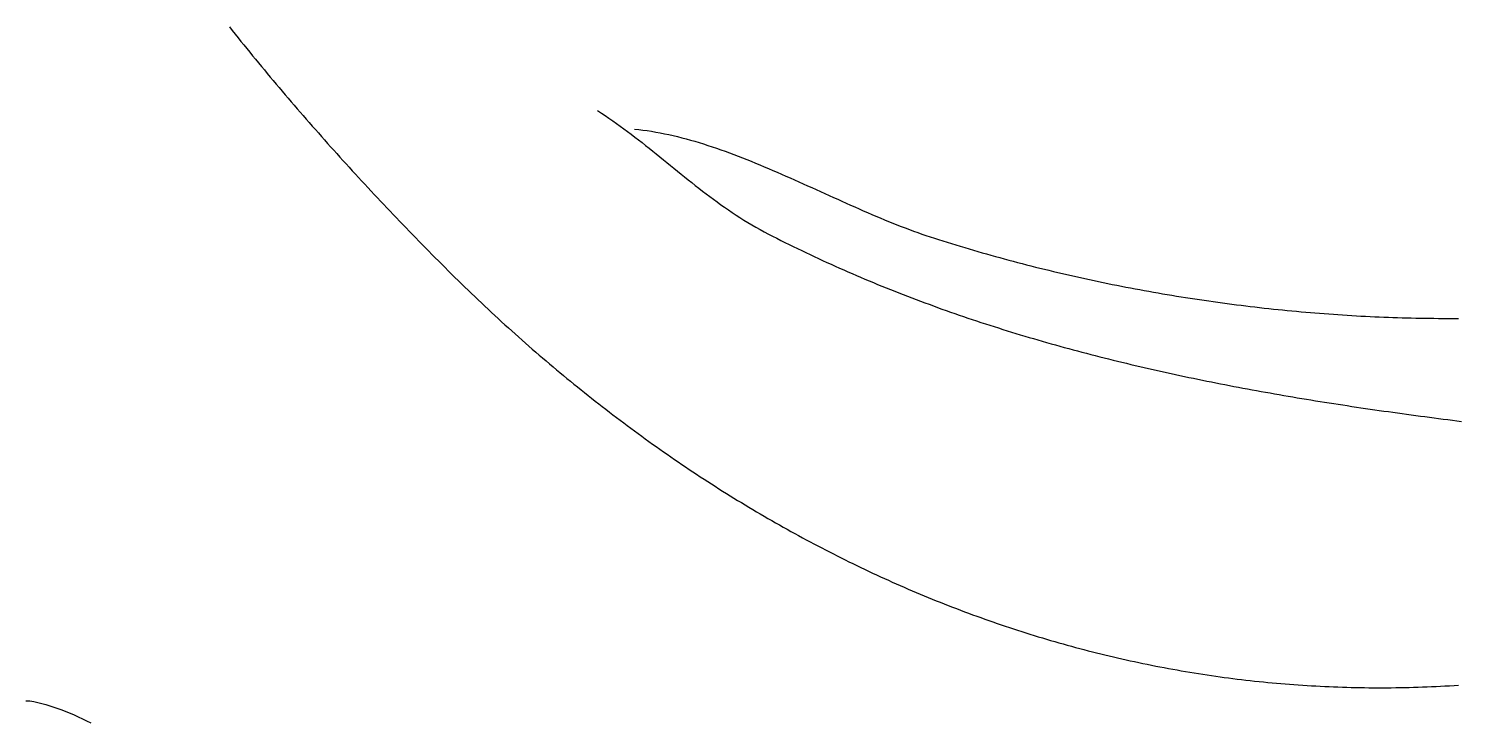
# Model space of a CAD drawing. Header units: millimetres. Extents: x 60 to 2307, y 40 to 1509.
# Drawn here: x 1183.9 to 1493.2, y 867.5 to 1017.8 of the extents above; entities that cross this region are included whole.
import ezdxf

# ---------------------------------------------------------------- set-up
doc = ezdxf.new("R2010")
doc.units = ezdxf.units.MM
doc.layers.add('0_0_0', color=3, linetype='Continuous')

msp = doc.modelspace()

# ---------------------------------------------------------------- linework, layer by layer
at = {"layer": '0_0_0'}
for points in [[(1227.3116, 1018.099), (1227.9371, 1017.3161), (1228.5639, 1016.5345), (1229.1917, 1015.7541), (1229.8208, 1014.9751), (1230.4509, 1014.1972), (1231.0823, 1013.4207), (1231.7148, 1012.6453), (1232.3485, 1011.8712), (1232.9833, 1011.0984), (1233.6193, 1010.3267), (1234.2565, 1009.5563), (1234.8948, 1008.7871), (1235.5343, 1008.0191), (1236.175, 1007.2522), (1236.8169, 1006.4866), (1237.46, 1005.7222), (1238.1042, 1004.9589), (1238.7496, 1004.1968), (1239.3962, 1003.4358), (1240.044, 1002.676), (1240.693, 1001.9174), (1241.3432, 1001.1598), (1241.9946, 1000.4035), (1242.6472, 999.6482), (1243.301, 998.8941), (1243.956, 998.141), (1244.6122, 997.3891), (1245.2696, 996.6383), (1245.9282, 995.8885), (1246.588, 995.1399), (1247.2491, 994.3923), (1247.9113, 993.6457), (1248.5748, 992.9003), (1249.2395, 992.1559), (1249.9054, 991.4125), (1250.5725, 990.6702), (1251.2409, 989.9289), (1251.9105, 989.1887), (1252.5813, 988.4494), (1253.2534, 987.7112), (1253.9267, 986.974), (1254.6012, 986.2378), (1255.277, 985.5025), (1255.954, 984.7683), (1256.6323, 984.035), (1257.3118, 983.3027), (1257.9926, 982.5713), (1258.6746, 981.841), (1259.3578, 981.1115), (1260.0424, 980.383), (1260.7282, 979.6555), (1261.4152, 978.9288), (1262.1035, 978.2031), (1262.7931, 977.4783), (1263.4839, 976.7544), (1264.176, 976.0314), (1264.8694, 975.3093), (1265.564, 974.5881), (1266.26, 973.8678), (1266.9572, 973.1483), (1267.6556, 972.4297), (1268.3554, 971.7119), (1269.0565, 970.995), (1269.7588, 970.279), (1270.4624, 969.5638), (1271.1673, 968.8494), (1271.8735, 968.1358), (1272.581, 967.423), (1273.2898, 966.7111), (1274, 966), (1274.7097, 965.292), (1275.4209, 964.5863), (1276.1335, 963.883), (1276.8474, 963.1819), (1277.5626, 962.4832), (1278.2793, 961.7868), (1278.9973, 961.0927), (1279.7166, 960.401), (1280.4373, 959.7115), (1281.1594, 959.0245), (1281.8828, 958.3398), (1282.6076, 957.6574), (1283.3337, 956.9774), (1284.0611, 956.2998), (1284.7899, 955.6245), (1285.52, 954.9517), (1286.2515, 954.2812), (1286.9843, 953.6131), (1287.7184, 952.9474), (1288.4539, 952.2841), (1289.1906, 951.6232), (1289.9287, 950.9647), (1290.6681, 950.3086), (1291.4089, 949.655), (1292.1509, 949.0038), (1292.8943, 948.355), (1293.6389, 947.7087), (1294.3849, 947.0648), (1295.1322, 946.4234), (1295.8808, 945.7844), (1296.6306, 945.1479), (1297.3818, 944.5138), (1298.1343, 943.8823), (1298.888, 943.2532), (1299.6431, 942.6266), (1300.3994, 942.0025), (1301.157, 941.3809), (1301.9159, 940.7618), (1302.6761, 940.1452), (1303.4375, 939.5312), (1304.2002, 938.9196), (1304.9642, 938.3106), (1305.7295, 937.7041), (1306.496, 937.1002), (1307.2638, 936.4988), (1308.0328, 935.8999), (1308.8031, 935.3036), (1309.5747, 934.7099), (1310.3475, 934.1187), (1311.1215, 933.5301), (1311.8968, 932.9441), (1312.6734, 932.3607), (1313.4512, 931.7798), (1314.2302, 931.2016), (1315.0105, 930.626), (1315.792, 930.0529), (1316.5747, 929.4825), (1317.3586, 928.9147), (1318.1438, 928.3495), (1318.9302, 927.787), (1319.7179, 927.2271), (1320.5067, 926.6698), (1321.2968, 926.1152), (1322.088, 925.5632), (1322.8805, 925.0139), (1323.6742, 924.4672), (1324.4691, 923.9232), (1325.2652, 923.3819), (1326.0625, 922.8433), (1326.861, 922.3074), (1327.6607, 921.7741), (1328.4616, 921.2436), (1329.2637, 920.7158), (1330.067, 920.1906), (1330.8714, 919.6682), (1331.677, 919.1485), (1332.4839, 918.6316), (1333.2918, 918.1174), (1334.101, 917.6059), (1334.9114, 917.0971), (1335.7229, 916.5911), (1336.5355, 916.0879), (1337.3494, 915.5874), (1338.1644, 915.0897), (1338.9805, 914.5948), (1339.7978, 914.1026), (1340.6163, 913.6132), (1341.4359, 913.1266), (1342.2567, 912.6428), (1343.0786, 912.1619), (1343.9017, 911.6837), (1344.7259, 911.2083), (1345.5512, 910.7358), (1346.3777, 910.266), (1347.2053, 909.7991), (1348.034, 909.3351), (1348.8639, 908.8739), (1349.6949, 908.4155), (1350.527, 907.96), (1351.3602, 907.5073), (1352.1946, 907.0575), (1353.03, 906.6106), (1353.8666, 906.1665), (1354.7043, 905.7254), (1355.5431, 905.2871), (1356.383, 904.8517), (1357.224, 904.4192), (1358.0661, 903.9896), (1358.9093, 903.5629), (1359.7536, 903.1392), (1360.5989, 902.7184), (1361.4454, 902.3004), (1362.293, 901.8855), (1363.1416, 901.4734), (1363.9914, 901.0643), (1364.8422, 900.6582), (1365.694, 900.255), (1366.547, 899.8548), (1367.401, 899.4575), (1368.2561, 899.0632), (1369.1123, 898.6719), (1369.9695, 898.2836), (1370.8278, 897.8982), (1371.6871, 897.5159), (1372.5475, 897.1366), (1373.409, 896.7602), (1374.2715, 896.3869), (1375.135, 896.0166), (1375.9996, 895.6493), (1376.8653, 895.2851), (1377.7319, 894.9239), (1378.5996, 894.5657), (1379.4684, 894.2106), (1380.3382, 893.8585), (1381.209, 893.5095), (1382.0808, 893.1636), (1382.9537, 892.8207), (1383.8276, 892.4809), (1384.7025, 892.1441), (1385.5784, 891.8105), (1386.4553, 891.48), (1387.3333, 891.1525), (1388.2122, 890.8282), (1389.0922, 890.507), (1389.9732, 890.1888), (1390.8551, 889.8739), (1391.7381, 889.562), (1392.6221, 889.2533), (1393.507, 888.9477), (1394.393, 888.6452), (1395.2799, 888.3459), (1396.1678, 888.0498), (1397.0568, 887.7568), (1397.9466, 887.467), (1398.8375, 887.1803), (1399.7293, 886.8969), (1400.6222, 886.6166), (1401.5159, 886.3395), (1402.4107, 886.0656), (1403.3064, 885.7949), (1404.2031, 885.5274), (1405.1007, 885.2631), (1405.9993, 885.0021), (1406.8989, 884.7442), (1407.7994, 884.4896), (1408.7008, 884.2383), (1409.6032, 883.9901), (1410.5066, 883.7453), (1411.4109, 883.5036), (1412.3161, 883.2653), (1413.2223, 883.0302), (1414.1294, 882.7983), (1415.0374, 882.5698), (1415.9463, 882.3445), (1416.8562, 882.1225), (1417.767, 881.9038), (1418.6788, 881.6884), (1419.5914, 881.4763), (1420.505, 881.2675), (1421.4195, 881.062), (1422.3349, 880.8599), (1423.2512, 880.661), (1424.1684, 880.4656), (1425.0865, 880.2734), (1426.0055, 880.0846), (1426.9254, 879.8991), (1427.8462, 879.717), (1428.7679, 879.5383), (1429.6905, 879.3629), (1430.6139, 879.1909), (1431.5383, 879.0223), (1432.4635, 878.857), (1433.3896, 878.6952), (1434.3166, 878.5367), (1435.2445, 878.3817), (1436.1732, 878.23), (1437.1029, 878.0818), (1438.0333, 877.9369), (1438.9647, 877.7956), (1439.8969, 877.6576), (1440.83, 877.5231), (1441.7639, 877.392), (1442.6987, 877.2643), (1443.6343, 877.1401), (1444.5708, 877.0194), (1445.5081, 876.9021), (1446.4462, 876.7883), (1447.3853, 876.678), (1448.3251, 876.5712), (1449.2658, 876.4678), (1450.2073, 876.3679), (1451.1496, 876.2716), (1452.0928, 876.1787), (1453.0368, 876.0894), (1453.9816, 876.0035), (1454.9273, 875.9212), (1455.8737, 875.8424), (1456.821, 875.7672), (1457.7691, 875.6954), (1458.718, 875.6273), (1459.6677, 875.5626), (1460.6182, 875.5016), (1461.5695, 875.444), (1462.5217, 875.3901), (1463.4746, 875.3397), (1464.4283, 875.2929), (1465.3828, 875.2497), (1466.3381, 875.2101), (1467.2941, 875.1741), (1468.251, 875.1417), (1469.2086, 875.1128), (1470.1671, 875.0876), (1471.1263, 875.0661), (1472.0862, 875.0481), (1473.047, 875.0338), (1474.0085, 875.0231), (1474.9708, 875.016), (1475.9338, 875.0126), (1476.8976, 875.0128), (1477.8622, 875.0167), (1478.8275, 875.0243), (1479.7935, 875.0355), (1480.7604, 875.0504), (1481.7279, 875.069), (1482.6963, 875.0913), (1483.6653, 875.1172), (1484.6351, 875.1469), (1485.6056, 875.1803), (1486.5769, 875.2174), (1487.5489, 875.2581), (1488.5216, 875.3027), (1489.4951, 875.3509), (1490.4693, 875.4029), (1491.4442, 875.4586), (1492.4198, 875.518), (1493.3962, 875.5812)], [(1307, 1000), (1307.8386, 999.4587), (1308.6695, 998.9093), (1309.4932, 998.3521), (1310.31, 997.7877), (1311.1204, 997.2163), (1311.9248, 996.6386), (1312.7236, 996.0548), (1313.5173, 995.4655), (1314.3062, 994.8711), (1315.0907, 994.272), (1315.8714, 993.6686), (1316.6486, 993.0614), (1317.4227, 992.4509), (1318.1942, 991.8373), (1318.9634, 991.2213), (1319.7309, 990.6032), (1320.4969, 989.9835), (1321.262, 989.3626), (1322.0266, 988.7409), (1322.791, 988.1189), (1323.5557, 987.4969), (1324.3212, 986.8756), (1325.0878, 986.2552), (1325.8559, 985.6362), (1326.626, 985.019), (1327.3985, 984.4042), (1328.1739, 983.7921), (1328.9524, 983.1831), (1329.7347, 982.5777), (1330.521, 981.9764), (1331.3118, 981.3795), (1332.1076, 980.7875), (1332.9086, 980.2009), (1333.7155, 979.62), (1334.5285, 979.0453), (1335.3481, 978.4773), (1336.1748, 977.9164), (1337.0089, 977.3629), (1337.8508, 976.8175), (1338.7011, 976.2804), (1339.56, 975.7521), (1340.4281, 975.2331), (1341.3057, 974.7238), (1342.1932, 974.2246), (1343.0912, 973.736), (1344, 973.2584), (1344.897, 972.7973), (1345.7951, 972.3397), (1346.6943, 971.8856), (1347.5945, 971.4349), (1348.4957, 970.9877), (1349.3979, 970.5439), (1350.3012, 970.1035), (1351.2055, 969.6664), (1352.1107, 969.2327), (1353.017, 968.8024), (1353.9243, 968.3754), (1354.8325, 967.9517), (1355.7417, 967.5313), (1356.652, 967.1141), (1357.5631, 966.7003), (1358.4753, 966.2896), (1359.3884, 965.8822), (1360.3025, 965.478), (1361.2175, 965.077), (1362.1334, 964.6792), (1363.0503, 964.2845), (1363.9681, 963.8929), (1364.8869, 963.5045), (1365.8065, 963.1192), (1366.7271, 962.737), (1367.6486, 962.3578), (1368.571, 961.9817), (1369.4943, 961.6087), (1370.4185, 961.2386), (1371.3435, 960.8716), (1372.2695, 960.5075), (1373.1963, 960.1464), (1374.124, 959.7883), (1375.0526, 959.4331), (1375.982, 959.0808), (1376.9123, 958.7314), (1377.8434, 958.3849), (1378.7753, 958.0413), (1379.7081, 957.7005), (1380.6417, 957.3625), (1381.5762, 957.0274), (1382.5114, 956.6951), (1383.4475, 956.3655), (1384.3844, 956.0387), (1385.3221, 955.7146), (1386.2606, 955.3933), (1387.1998, 955.0747), (1388.1399, 954.7588), (1389.0807, 954.4456), (1390.0223, 954.135), (1390.9647, 953.8271), (1391.9078, 953.5218), (1392.8517, 953.2191), (1393.7964, 952.919), (1394.7418, 952.6214), (1395.6879, 952.3265), (1396.6347, 952.0341), (1397.5823, 951.7442), (1398.5306, 951.4568), (1399.4797, 951.1719), (1400.4294, 950.8894), (1401.3798, 950.6095), (1402.331, 950.3319), (1403.2828, 950.0568), (1404.2353, 949.7841), (1405.1886, 949.5138), (1406.1424, 949.2459), (1407.097, 948.9803), (1408.0522, 948.717), (1409.0081, 948.4561), (1409.9646, 948.1974), (1410.9218, 947.9411), (1411.8796, 947.687), (1412.8381, 947.4352), (1413.7972, 947.1856), (1414.7569, 946.9382), (1415.7173, 946.693), (1416.6782, 946.45), (1417.6398, 946.2092), (1418.602, 945.9705), (1419.5647, 945.734), (1420.5281, 945.4995), (1421.492, 945.2672), (1422.4566, 945.0369), (1423.4217, 944.8088), (1424.3873, 944.5826), (1425.3536, 944.3585), (1426.3204, 944.1364), (1427.2877, 943.9163), (1428.2556, 943.6981), (1429.224, 943.482), (1430.193, 943.2677), (1431.1625, 943.0554), (1432.1325, 942.8451), (1433.1031, 942.6366), (1434.0741, 942.4299), (1435.0457, 942.2252), (1436.0178, 942.0223), (1436.9903, 941.8212), (1437.9634, 941.6219), (1438.9369, 941.4244), (1439.9109, 941.2286), (1440.8854, 941.0347), (1441.8604, 940.8424), (1442.8358, 940.6519), (1443.8117, 940.4631), (1444.788, 940.276), (1445.7648, 940.0906), (1446.742, 939.9068), (1447.7196, 939.7246), (1448.6977, 939.5441), (1449.6762, 939.3651), (1450.6551, 939.1878), (1451.6344, 939.012), (1452.6142, 938.8378), (1453.5943, 938.6651), (1454.5748, 938.4939), (1455.5557, 938.3242), (1456.537, 938.156), (1457.5187, 937.9893), (1458.5007, 937.824), (1459.4832, 937.6601), (1460.4659, 937.4977), (1461.4491, 937.3367), (1462.4325, 937.177), (1463.4163, 937.0187), (1464.4005, 936.8618), (1465.385, 936.7061), (1466.3698, 936.5518), (1467.3549, 936.3988), (1468.3404, 936.2471), (1469.3261, 936.0966), (1470.3122, 935.9474), (1471.2986, 935.7994), (1472.2852, 935.6526), (1473.2722, 935.507), (1474.2594, 935.3625), (1475.2469, 935.2193), (1476.2346, 935.0771), (1477.2227, 934.9361), (1478.211, 934.7962), (1479.1995, 934.6574), (1480.1883, 934.5197), (1481.1773, 934.383), (1482.1666, 934.2474), (1483.1561, 934.1128), (1484.1458, 933.9791), (1485.1357, 933.8465), (1486.1259, 933.7149), (1487.1163, 933.5842), (1488.1068, 933.4544), (1489.0976, 933.3255), (1490.0885, 933.1976), (1491.0797, 933.0705), (1492.071, 932.9443), (1493.0625, 932.819), (1494.0541, 932.6945)], [(1315, 996), (1315.9274, 995.8993), (1316.856, 995.7834), (1317.7857, 995.6525), (1318.7165, 995.5072), (1319.6483, 995.3477), (1320.581, 995.1744), (1321.5147, 994.9877), (1322.4492, 994.788), (1323.3845, 994.5756), (1324.3205, 994.3509), (1325.2573, 994.1142), (1326.1947, 993.8661), (1327.1327, 993.6067), (1328.0712, 993.3365), (1329.0103, 993.0558), (1329.9497, 992.7651), (1330.8896, 992.4647), (1331.8298, 992.1549), (1332.7702, 991.8362), (1333.7109, 991.5089), (1334.6518, 991.1734), (1335.5928, 990.83), (1336.5338, 990.4792), (1337.4749, 990.1212), (1338.416, 989.7565), (1339.3569, 989.3854), (1340.2978, 989.0084), (1341.2384, 988.6257), (1342.1788, 988.2377), (1343.1189, 987.8449), (1344.0587, 987.4476), (1344.9981, 987.0461), (1345.937, 986.6409), (1346.8754, 986.2322), (1347.8133, 985.8205), (1348.7506, 985.4062), (1349.6872, 984.9896), (1350.6231, 984.571), (1351.5582, 984.151), (1352.4925, 983.7297), (1353.426, 983.3077), (1354.3585, 982.8852), (1355.2901, 982.4626), (1356.2206, 982.0404), (1357.1501, 981.6188), (1358.0785, 981.1983), (1359.0056, 980.7792), (1359.9316, 980.3619), (1360.8562, 979.9468), (1361.7796, 979.5342), (1362.7015, 979.1245), (1363.622, 978.7181), (1364.541, 978.3153), (1365.4585, 977.9166), (1366.3744, 977.5222), (1367.2886, 977.1326), (1368.2011, 976.7481), (1369.1119, 976.3692), (1370.0209, 975.9961), (1370.928, 975.6292), (1371.8332, 975.269), (1372.7364, 974.9157), (1373.6377, 974.5698), (1374.5369, 974.2316), (1375.4339, 973.9016), (1376.3288, 973.58), (1377.2215, 973.2672), (1378.1119, 972.9636), (1379, 972.6697), (1379.9298, 972.3681), (1380.8616, 972.0691), (1381.7953, 971.7725), (1382.731, 971.4785), (1383.6685, 971.1868), (1384.6079, 970.8977), (1385.5491, 970.6111), (1386.4921, 970.3269), (1387.4369, 970.0453), (1388.3834, 969.7661), (1389.3317, 969.4894), (1390.2816, 969.2153), (1391.2332, 968.9436), (1392.1864, 968.6745), (1393.1413, 968.4078), (1394.0977, 968.1437), (1395.0557, 967.8821), (1396.0152, 967.623), (1396.9762, 967.3665), (1397.9386, 967.1124), (1398.9025, 966.861), (1399.8678, 966.612), (1400.8345, 966.3656), (1401.8026, 966.1217), (1402.7719, 965.8804), (1403.7426, 965.6416), (1404.7146, 965.4054), (1405.6878, 965.1717), (1406.6622, 964.9406), (1407.6378, 964.712), (1408.6146, 964.486), (1409.5925, 964.2626), (1410.5715, 964.0418), (1411.5516, 963.8235), (1412.5327, 963.6078), (1413.5149, 963.3947), (1414.498, 963.1842), (1415.4822, 962.9762), (1416.4672, 962.7709), (1417.4532, 962.5681), (1418.4401, 962.368), (1419.4278, 962.1704), (1420.4164, 961.9755), (1421.4057, 961.7831), (1422.3959, 961.5934), (1423.3867, 961.4063), (1424.3783, 961.2218), (1425.3706, 961.0399), (1426.3636, 960.8607), (1427.3572, 960.6841), (1428.3514, 960.5101), (1429.3461, 960.3388), (1430.3415, 960.17), (1431.3373, 960.004), (1432.3337, 959.8406), (1433.3305, 959.6798), (1434.3278, 959.5217), (1435.3254, 959.3662), (1436.3235, 959.2134), (1437.3219, 959.0632), (1438.3207, 958.9158), (1439.3197, 958.7709), (1440.3191, 958.6288), (1441.3186, 958.4893), (1442.3184, 958.3525), (1443.3184, 958.2184), (1444.3186, 958.087), (1445.3188, 957.9583), (1446.3192, 957.8322), (1447.3197, 957.7089), (1448.3203, 957.5882), (1449.3208, 957.4703), (1450.3214, 957.3551), (1451.3219, 957.2425), (1452.3224, 957.1327), (1453.3227, 957.0256), (1454.323, 956.9212), (1455.3231, 956.8195), (1456.3231, 956.7206), (1457.3229, 956.6244), (1458.3224, 956.5309), (1459.3217, 956.4401), (1460.3207, 956.3521), (1461.3194, 956.2668), (1462.3177, 956.1843), (1463.3157, 956.1045), (1464.3134, 956.0275), (1465.3106, 955.9532), (1466.3073, 955.8817), (1467.3036, 955.813), (1468.2993, 955.747), (1469.2946, 955.6838), (1470.2893, 955.6233), (1471.2834, 955.5657), (1472.2769, 955.5108), (1473.2697, 955.4586), (1474.2619, 955.4093), (1475.2534, 955.3628), (1476.2441, 955.319), (1477.2342, 955.2781), (1478.2234, 955.2399), (1479.2118, 955.2045), (1480.1994, 955.172), (1481.1861, 955.1422), (1482.172, 955.1153), (1483.1569, 955.0912), (1484.1409, 955.0699), (1485.1239, 955.0514), (1486.1059, 955.0358), (1487.0869, 955.0229), (1488.0668, 955.0129), (1489.0456, 955.0058), (1490.0234, 955.0014), (1491, 955), (1491.7851, 954.9933), (1492.5932, 954.9742), (1493.4231, 954.9433)], [(1183.2418, 872.2034), (1184.1329, 872.1832), (1185, 872.0524), (1185.8526, 871.8523), (1186.7102, 871.6294), (1187.5727, 871.3845), (1188.4397, 871.1183), (1189.3109, 870.8315), (1190.1862, 870.5248), (1191.0651, 870.1989), (1191.9474, 869.8546), (1192.8329, 869.4925), (1193.7213, 869.1135), (1194.6122, 868.7182), (1195.5055, 868.3074), (1196.4009, 867.8817), (1197.298, 867.4419)]]:
    msp.add_lwpolyline(points, dxfattribs=at)

doc.saveas('drawing.dxf')
